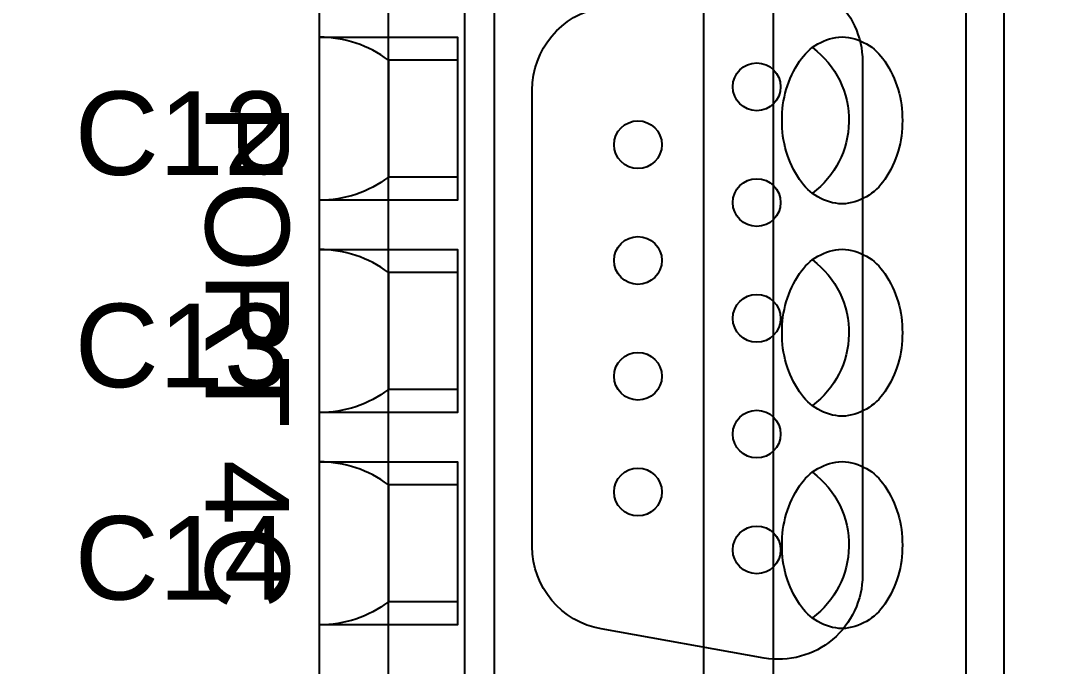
# Model space of a CAD drawing. Extents: x 1 to 23.7, y 0.2 to 17.
# Drawn here: x 19.208 to 20.173, y 2.806 to 3.414 of the extents above; entities that cross this region are included whole.
import ezdxf

# ---------------------------------------------------------------- set-up
doc = ezdxf.new("R2010")
doc.units = 0
doc.header["$MEASUREMENT"] = 0
for name, color, linetype in [('2_01__0-__EMPTY', 7, 'CONTINUOUS'), ('2_02__A0__EIA-232_EIA-485', 7, 'CONTINUOUS'), ('2_03__1-___4__DI__4__DO__S', 7, 'CONTINUOUS'), ('2_04__B-___4__DI__4__DO__F', 7, 'CONTINUOUS'), ('2_05__C-___4__DI__3__DO', 7, 'CONTINUOUS'), ('2_06__2X___8__DO__STD_FORM', 7, 'CONTINUOUS'), ('2_07__2A___8__DO__STD_FORM', 7, 'CONTINUOUS'), ('2_08__2B___8__DO__STD__6__', 7, 'CONTINUOUS'), ('2_09__2C___8__DO__STD__2__', 7, 'CONTINUOUS'), ('2_10__3-___8__DI', 7, 'CONTINUOUS'), ('2_11__D-___14__DI', 7, 'CONTINUOUS'), ('2_12__5-___8__AI', 7, 'CONTINUOUS'), ('2_13__6-___4__AI__4__AO', 7, 'CONTINUOUS'), ('6_00_____DWG', 7, 'CONTINUOUS')]:
    doc.layers.add(name, color=color, linetype=linetype)
doc.styles.add('ARIAL', font='arial.ttf')

msp = doc.modelspace()

# ---------------------------------------------------------------- linework, layer by layer
at = {"layer": '2_01__0-__EMPTY'}
msp.add_lwpolyline([(19.55457, 3.75374), (19.55457, 2.78851, 0.414214), (19.58445, 2.75863), (19.59957, 2.75863), (19.59957, 2.51863), (19.58445, 2.51863, 0.414214), (19.55457, 2.48874), (19.55457, 2.13101, 0.414973), (19.58445, 2.10113), (20.10468, 2.10113, 0.414973), (20.13457, 2.13101), (20.13457, 2.48874, 0.414214), (20.10468, 2.51863), (20.08957, 2.51863), (20.08957, 2.75863), (20.10468, 2.75863, 0.414214), (20.13457, 2.78851), (20.13457, 3.75374, 0.414214)], format="xyb", dxfattribs=at)
at = {"layer": '2_02__A0__EIA-232_EIA-485'}
msp.add_lwpolyline([(20.00123, 3.37584), (20.00123, 2.89159, -0.46318), (19.90875, 2.81367), (19.75527, 2.84112, -0.363045), (19.69021, 2.91866), (19.69021, 3.34876, -0.360245), (19.75521, 3.42668), (19.90875, 3.45375, -0.463312)], format="xyb", close=True, dxfattribs=at)
for centre in [(19.90162, 3.35182), (19.78981, 3.29729), (19.90162, 3.24277), (19.78981, 3.18824), (19.90162, 3.13371), (19.78981, 3.07918), (19.90162, 3.02466), (19.78981, 2.97013), (19.90162, 2.9156)]:
    msp.add_circle(centre, 0.0225, dxfattribs=at)
at = {"layer": '2_03__1-___4__DI__4__DO__S'}
msp.add_lwpolyline([(20.09857, 4.02173), (20.09857, 2.42173), (19.48986, 2.42173), (19.48986, 4.02173)], close=True, dxfattribs=at)
for points in [[(19.6266, 4.02173), (19.6266, 2.42173)], [(19.65444, 4.02173), (19.65444, 2.42173)], [(19.85154, 4.02173), (19.85154, 2.42173)], [(19.91697, 4.02174), (19.91697, 2.42174)], [(19.48986, 3.3985), (19.61993, 3.3985), (19.61993, 3.24496), (19.48986, 3.24496)], [(19.5548, 3.37685), (19.5548, 3.26661)], [(19.48986, 3.1985), (19.61993, 3.1985), (19.61993, 3.04496), (19.48986, 3.04496)], [(19.5548, 3.17685), (19.5548, 3.06661)], [(19.48986, 2.9985), (19.61993, 2.9985), (19.61993, 2.84496), (19.48986, 2.84496)], [(19.5548, 2.97685), (19.5548, 2.86661)]]:
    msp.add_lwpolyline(points, dxfattribs=at)
for points in [[(19.61993, 3.37685), (19.5548, 3.37685, 0.162853), (19.48986, 3.3985, 1.944453)], [(19.95406, 3.38882, -0.001746), (19.95419, 3.38868, -0.240907), (19.98843, 3.31858, -0.231198), (19.95419, 3.25164, -0.005828), (19.95426, 3.25135)], [(19.61993, 3.26661), (19.5548, 3.26661, -0.162853), (19.48986, 3.24496, -1.944453)], [(19.61993, 3.17685), (19.5548, 3.17685, 0.162853), (19.48986, 3.1985, 1.944453)], [(19.95406, 3.18882, -0.001746), (19.95419, 3.18868, -0.240907), (19.98843, 3.11858, -0.231198), (19.95419, 3.05164, -0.005828), (19.95426, 3.05135)], [(19.61993, 3.06661), (19.5548, 3.06661, -0.162853), (19.48986, 3.04496, -1.944453)], [(19.61993, 2.97685), (19.5548, 2.97685, 0.162853), (19.48986, 2.9985, 1.944453)], [(19.95406, 2.98882, -0.001746), (19.95419, 2.98868, -0.240907), (19.98843, 2.91858, -0.231198), (19.95419, 2.85164, -0.005828), (19.95426, 2.85135)], [(19.61993, 2.86661), (19.5548, 2.86661, -0.162853), (19.48986, 2.84496, -1.944453)]]:
    msp.add_lwpolyline(points, format="xyb", dxfattribs=at)
for points in [[(19.98209, 3.3989, -0.244062), (20.02215, 3.37584, -0.154167), (20.03874, 3.32016, -0.154167), (20.02215, 3.26448, -0.236767), (19.98209, 3.24142, -0.24406), (19.94204, 3.26448, -0.154167), (19.92545, 3.32016, -0.154167), (19.94204, 3.37584, -0.244061)], [(19.98209, 3.1989, -0.244062), (20.02215, 3.17584, -0.154167), (20.03874, 3.12016, -0.154167), (20.02215, 3.06448, -0.236767), (19.98209, 3.04142, -0.24406), (19.94204, 3.06448, -0.154167), (19.92545, 3.12016, -0.154167), (19.94204, 3.17584, -0.244061)], [(19.98209, 2.9989, -0.244062), (20.02215, 2.97584, -0.154167), (20.03874, 2.92016, -0.154167), (20.02215, 2.86448, -0.236767), (19.98209, 2.84142, -0.24406), (19.94204, 2.86448, -0.154167), (19.92545, 2.92016, -0.154167), (19.94204, 2.97584, -0.244061)]]:
    msp.add_lwpolyline(points, format="xyb", close=True, dxfattribs=at)
at = {"layer": '2_04__B-___4__DI__4__DO__F'}
msp.add_lwpolyline([(20.09857, 4.02173), (20.09857, 2.42173), (19.48986, 2.42173), (19.48986, 4.02173)], close=True, dxfattribs=at)
for points in [[(19.6266, 4.02173), (19.6266, 2.42173)], [(19.65444, 4.02173), (19.65444, 2.42173)], [(19.85154, 4.02173), (19.85154, 2.42173)], [(19.91697, 4.02174), (19.91697, 2.42174)], [(19.48986, 3.3985), (19.61993, 3.3985), (19.61993, 3.24496), (19.48986, 3.24496)], [(19.5548, 3.37685), (19.5548, 3.26661)], [(19.48986, 3.1985), (19.61993, 3.1985), (19.61993, 3.04496), (19.48986, 3.04496)], [(19.5548, 3.17685), (19.5548, 3.06661)], [(19.48986, 2.9985), (19.61993, 2.9985), (19.61993, 2.84496), (19.48986, 2.84496)], [(19.5548, 2.97685), (19.5548, 2.86661)]]:
    msp.add_lwpolyline(points, dxfattribs=at)
for points in [[(19.61993, 3.37685), (19.5548, 3.37685, 0.162853), (19.48986, 3.3985, 1.944453)], [(19.95406, 3.38882, -0.001746), (19.95419, 3.38868, -0.240907), (19.98843, 3.31858, -0.231198), (19.95419, 3.25164, -0.005828), (19.95426, 3.25135)], [(19.61993, 3.26661), (19.5548, 3.26661, -0.162853), (19.48986, 3.24496, -1.944453)], [(19.61993, 3.17685), (19.5548, 3.17685, 0.162853), (19.48986, 3.1985, 1.944453)], [(19.95406, 3.18882, -0.001746), (19.95419, 3.18868, -0.240907), (19.98843, 3.11858, -0.231198), (19.95419, 3.05164, -0.005828), (19.95426, 3.05135)], [(19.61993, 3.06661), (19.5548, 3.06661, -0.162853), (19.48986, 3.04496, -1.944453)], [(19.61993, 2.97685), (19.5548, 2.97685, 0.162853), (19.48986, 2.9985, 1.944453)], [(19.95406, 2.98882, -0.001746), (19.95419, 2.98868, -0.240907), (19.98843, 2.91858, -0.231198), (19.95419, 2.85164, -0.005828), (19.95426, 2.85135)], [(19.61993, 2.86661), (19.5548, 2.86661, -0.162853), (19.48986, 2.84496, -1.944453)]]:
    msp.add_lwpolyline(points, format="xyb", dxfattribs=at)
for points in [[(19.98209, 3.3989, -0.244062), (20.02215, 3.37584, -0.154167), (20.03874, 3.32016, -0.154167), (20.02215, 3.26448, -0.236767), (19.98209, 3.24142, -0.24406), (19.94204, 3.26448, -0.154167), (19.92545, 3.32016, -0.154167), (19.94204, 3.37584, -0.244061)], [(19.98209, 3.1989, -0.244062), (20.02215, 3.17584, -0.154167), (20.03874, 3.12016, -0.154167), (20.02215, 3.06448, -0.236767), (19.98209, 3.04142, -0.24406), (19.94204, 3.06448, -0.154167), (19.92545, 3.12016, -0.154167), (19.94204, 3.17584, -0.244061)], [(19.98209, 2.9989, -0.244062), (20.02215, 2.97584, -0.154167), (20.03874, 2.92016, -0.154167), (20.02215, 2.86448, -0.236767), (19.98209, 2.84142, -0.24406), (19.94204, 2.86448, -0.154167), (19.92545, 2.92016, -0.154167), (19.94204, 2.97584, -0.244061)]]:
    msp.add_lwpolyline(points, format="xyb", close=True, dxfattribs=at)
at = {"layer": '2_05__C-___4__DI__3__DO'}
msp.add_lwpolyline([(20.09857, 4.02173), (20.09857, 2.42173), (19.48986, 2.42173), (19.48986, 4.02173)], close=True, dxfattribs=at)
for points in [[(19.6266, 4.02173), (19.6266, 2.42173)], [(19.65444, 4.02173), (19.65444, 2.42173)], [(19.85154, 4.02173), (19.85154, 2.42173)], [(19.91697, 4.02174), (19.91697, 2.42174)], [(19.48986, 3.3985), (19.61993, 3.3985), (19.61993, 3.24496), (19.48986, 3.24496)], [(19.5548, 3.37685), (19.5548, 3.26661)], [(19.48986, 3.1985), (19.61993, 3.1985), (19.61993, 3.04496), (19.48986, 3.04496)], [(19.5548, 3.17685), (19.5548, 3.06661)], [(19.48986, 2.9985), (19.61993, 2.9985), (19.61993, 2.84496), (19.48986, 2.84496)], [(19.5548, 2.97685), (19.5548, 2.86661)]]:
    msp.add_lwpolyline(points, dxfattribs=at)
for points in [[(19.61993, 3.37685), (19.5548, 3.37685, 0.162853), (19.48986, 3.3985, 1.944453)], [(19.95406, 3.38882, -0.001746), (19.95419, 3.38868, -0.240907), (19.98843, 3.31858, -0.231198), (19.95419, 3.25164, -0.005828), (19.95426, 3.25135)], [(19.61993, 3.26661), (19.5548, 3.26661, -0.162853), (19.48986, 3.24496, -1.944453)], [(19.61993, 3.17685), (19.5548, 3.17685, 0.162853), (19.48986, 3.1985, 1.944453)], [(19.95406, 3.18882, -0.001746), (19.95419, 3.18868, -0.240907), (19.98843, 3.11858, -0.231198), (19.95419, 3.05164, -0.005828), (19.95426, 3.05135)], [(19.61993, 3.06661), (19.5548, 3.06661, -0.162853), (19.48986, 3.04496, -1.944453)], [(19.61993, 2.97685), (19.5548, 2.97685, 0.162853), (19.48986, 2.9985, 1.944453)], [(19.95406, 2.98882, -0.001746), (19.95419, 2.98868, -0.240907), (19.98843, 2.91858, -0.231198), (19.95419, 2.85164, -0.005828), (19.95426, 2.85135)], [(19.61993, 2.86661), (19.5548, 2.86661, -0.162853), (19.48986, 2.84496, -1.944453)]]:
    msp.add_lwpolyline(points, format="xyb", dxfattribs=at)
for points in [[(19.98209, 3.3989, -0.244062), (20.02215, 3.37584, -0.154167), (20.03874, 3.32016, -0.154167), (20.02215, 3.26448, -0.236767), (19.98209, 3.24142, -0.24406), (19.94204, 3.26448, -0.154167), (19.92545, 3.32016, -0.154167), (19.94204, 3.37584, -0.244061)], [(19.98209, 3.1989, -0.244062), (20.02215, 3.17584, -0.154167), (20.03874, 3.12016, -0.154167), (20.02215, 3.06448, -0.236767), (19.98209, 3.04142, -0.24406), (19.94204, 3.06448, -0.154167), (19.92545, 3.12016, -0.154167), (19.94204, 3.17584, -0.244061)], [(19.98209, 2.9989, -0.244062), (20.02215, 2.97584, -0.154167), (20.03874, 2.92016, -0.154167), (20.02215, 2.86448, -0.236767), (19.98209, 2.84142, -0.24406), (19.94204, 2.86448, -0.154167), (19.92545, 2.92016, -0.154167), (19.94204, 2.97584, -0.244061)]]:
    msp.add_lwpolyline(points, format="xyb", close=True, dxfattribs=at)
at = {"layer": '2_06__2X___8__DO__STD_FORM'}
msp.add_lwpolyline([(20.09857, 4.02173), (20.09857, 2.42173), (19.48986, 2.42173), (19.48986, 4.02173)], close=True, dxfattribs=at)
for points in [[(19.6266, 4.02173), (19.6266, 2.42173)], [(19.65444, 4.02173), (19.65444, 2.42173)], [(19.85154, 4.02173), (19.85154, 2.42173)], [(19.91697, 4.02174), (19.91697, 2.42174)], [(19.48986, 3.3985), (19.61993, 3.3985), (19.61993, 3.24496), (19.48986, 3.24496)], [(19.5548, 3.37685), (19.5548, 3.26661)], [(19.48986, 3.1985), (19.61993, 3.1985), (19.61993, 3.04496), (19.48986, 3.04496)], [(19.5548, 3.17685), (19.5548, 3.06661)], [(19.48986, 2.9985), (19.61993, 2.9985), (19.61993, 2.84496), (19.48986, 2.84496)], [(19.5548, 2.97685), (19.5548, 2.86661)]]:
    msp.add_lwpolyline(points, dxfattribs=at)
for points in [[(19.61993, 3.37685), (19.5548, 3.37685, 0.162853), (19.48986, 3.3985, 1.944453)], [(19.95406, 3.38882, -0.001746), (19.95419, 3.38868, -0.240907), (19.98843, 3.31858, -0.231198), (19.95419, 3.25164, -0.005828), (19.95426, 3.25135)], [(19.61993, 3.26661), (19.5548, 3.26661, -0.162853), (19.48986, 3.24496, -1.944453)], [(19.61993, 3.17685), (19.5548, 3.17685, 0.162853), (19.48986, 3.1985, 1.944453)], [(19.95406, 3.18882, -0.001746), (19.95419, 3.18868, -0.240907), (19.98843, 3.11858, -0.231198), (19.95419, 3.05164, -0.005828), (19.95426, 3.05135)], [(19.61993, 3.06661), (19.5548, 3.06661, -0.162853), (19.48986, 3.04496, -1.944453)], [(19.61993, 2.97685), (19.5548, 2.97685, 0.162853), (19.48986, 2.9985, 1.944453)], [(19.95406, 2.98882, -0.001746), (19.95419, 2.98868, -0.240907), (19.98843, 2.91858, -0.231198), (19.95419, 2.85164, -0.005828), (19.95426, 2.85135)], [(19.61993, 2.86661), (19.5548, 2.86661, -0.162853), (19.48986, 2.84496, -1.944453)]]:
    msp.add_lwpolyline(points, format="xyb", dxfattribs=at)
for points in [[(19.98209, 3.3989, -0.244062), (20.02215, 3.37584, -0.154167), (20.03874, 3.32016, -0.154167), (20.02215, 3.26448, -0.236767), (19.98209, 3.24142, -0.24406), (19.94204, 3.26448, -0.154167), (19.92545, 3.32016, -0.154167), (19.94204, 3.37584, -0.244061)], [(19.98209, 3.1989, -0.244062), (20.02215, 3.17584, -0.154167), (20.03874, 3.12016, -0.154167), (20.02215, 3.06448, -0.236767), (19.98209, 3.04142, -0.24406), (19.94204, 3.06448, -0.154167), (19.92545, 3.12016, -0.154167), (19.94204, 3.17584, -0.244061)], [(19.98209, 2.9989, -0.244062), (20.02215, 2.97584, -0.154167), (20.03874, 2.92016, -0.154167), (20.02215, 2.86448, -0.236767), (19.98209, 2.84142, -0.24406), (19.94204, 2.86448, -0.154167), (19.92545, 2.92016, -0.154167), (19.94204, 2.97584, -0.244061)]]:
    msp.add_lwpolyline(points, format="xyb", close=True, dxfattribs=at)
at = {"layer": '2_07__2A___8__DO__STD_FORM'}
msp.add_lwpolyline([(20.09857, 4.02173), (20.09857, 2.42173), (19.48986, 2.42173), (19.48986, 4.02173)], close=True, dxfattribs=at)
for points in [[(19.6266, 4.02173), (19.6266, 2.42173)], [(19.65444, 4.02173), (19.65444, 2.42173)], [(19.85154, 4.02173), (19.85154, 2.42173)], [(19.91697, 4.02174), (19.91697, 2.42174)], [(19.48986, 3.3985), (19.61993, 3.3985), (19.61993, 3.24496), (19.48986, 3.24496)], [(19.5548, 3.37685), (19.5548, 3.26661)], [(19.48986, 3.1985), (19.61993, 3.1985), (19.61993, 3.04496), (19.48986, 3.04496)], [(19.5548, 3.17685), (19.5548, 3.06661)], [(19.48986, 2.9985), (19.61993, 2.9985), (19.61993, 2.84496), (19.48986, 2.84496)], [(19.5548, 2.97685), (19.5548, 2.86661)]]:
    msp.add_lwpolyline(points, dxfattribs=at)
for points in [[(19.61993, 3.37685), (19.5548, 3.37685, 0.162853), (19.48986, 3.3985, 1.944453)], [(19.95406, 3.38882, -0.001746), (19.95419, 3.38868, -0.240907), (19.98843, 3.31858, -0.231198), (19.95419, 3.25164, -0.005828), (19.95426, 3.25135)], [(19.61993, 3.26661), (19.5548, 3.26661, -0.162853), (19.48986, 3.24496, -1.944453)], [(19.61993, 3.17685), (19.5548, 3.17685, 0.162853), (19.48986, 3.1985, 1.944453)], [(19.95406, 3.18882, -0.001746), (19.95419, 3.18868, -0.240907), (19.98843, 3.11858, -0.231198), (19.95419, 3.05164, -0.005828), (19.95426, 3.05135)], [(19.61993, 3.06661), (19.5548, 3.06661, -0.162853), (19.48986, 3.04496, -1.944453)], [(19.61993, 2.97685), (19.5548, 2.97685, 0.162853), (19.48986, 2.9985, 1.944453)], [(19.95406, 2.98882, -0.001746), (19.95419, 2.98868, -0.240907), (19.98843, 2.91858, -0.231198), (19.95419, 2.85164, -0.005828), (19.95426, 2.85135)], [(19.61993, 2.86661), (19.5548, 2.86661, -0.162853), (19.48986, 2.84496, -1.944453)]]:
    msp.add_lwpolyline(points, format="xyb", dxfattribs=at)
for points in [[(19.98209, 3.3989, -0.244062), (20.02215, 3.37584, -0.154167), (20.03874, 3.32016, -0.154167), (20.02215, 3.26448, -0.236767), (19.98209, 3.24142, -0.24406), (19.94204, 3.26448, -0.154167), (19.92545, 3.32016, -0.154167), (19.94204, 3.37584, -0.244061)], [(19.98209, 3.1989, -0.244062), (20.02215, 3.17584, -0.154167), (20.03874, 3.12016, -0.154167), (20.02215, 3.06448, -0.236767), (19.98209, 3.04142, -0.24406), (19.94204, 3.06448, -0.154167), (19.92545, 3.12016, -0.154167), (19.94204, 3.17584, -0.244061)], [(19.98209, 2.9989, -0.244062), (20.02215, 2.97584, -0.154167), (20.03874, 2.92016, -0.154167), (20.02215, 2.86448, -0.236767), (19.98209, 2.84142, -0.24406), (19.94204, 2.86448, -0.154167), (19.92545, 2.92016, -0.154167), (19.94204, 2.97584, -0.244061)]]:
    msp.add_lwpolyline(points, format="xyb", close=True, dxfattribs=at)
at = {"layer": '2_08__2B___8__DO__STD__6__'}
msp.add_lwpolyline([(20.09857, 4.02173), (20.09857, 2.42173), (19.48986, 2.42173), (19.48986, 4.02173)], close=True, dxfattribs=at)
for points in [[(19.6266, 4.02173), (19.6266, 2.42173)], [(19.65444, 4.02173), (19.65444, 2.42173)], [(19.85154, 4.02173), (19.85154, 2.42173)], [(19.91697, 4.02174), (19.91697, 2.42174)], [(19.48986, 3.3985), (19.61993, 3.3985), (19.61993, 3.24496), (19.48986, 3.24496)], [(19.5548, 3.37685), (19.5548, 3.26661)], [(19.48986, 3.1985), (19.61993, 3.1985), (19.61993, 3.04496), (19.48986, 3.04496)], [(19.5548, 3.17685), (19.5548, 3.06661)], [(19.48986, 2.9985), (19.61993, 2.9985), (19.61993, 2.84496), (19.48986, 2.84496)], [(19.5548, 2.97685), (19.5548, 2.86661)]]:
    msp.add_lwpolyline(points, dxfattribs=at)
for points in [[(19.61993, 3.37685), (19.5548, 3.37685, 0.162853), (19.48986, 3.3985, 1.944453)], [(19.95406, 3.38882, -0.001746), (19.95419, 3.38868, -0.240907), (19.98843, 3.31858, -0.231198), (19.95419, 3.25164, -0.005828), (19.95426, 3.25135)], [(19.61993, 3.26661), (19.5548, 3.26661, -0.162853), (19.48986, 3.24496, -1.944453)], [(19.61993, 3.17685), (19.5548, 3.17685, 0.162853), (19.48986, 3.1985, 1.944453)], [(19.95406, 3.18882, -0.001746), (19.95419, 3.18868, -0.240907), (19.98843, 3.11858, -0.231198), (19.95419, 3.05164, -0.005828), (19.95426, 3.05135)], [(19.61993, 3.06661), (19.5548, 3.06661, -0.162853), (19.48986, 3.04496, -1.944453)], [(19.61993, 2.97685), (19.5548, 2.97685, 0.162853), (19.48986, 2.9985, 1.944453)], [(19.95406, 2.98882, -0.001746), (19.95419, 2.98868, -0.240907), (19.98843, 2.91858, -0.231198), (19.95419, 2.85164, -0.005828), (19.95426, 2.85135)], [(19.61993, 2.86661), (19.5548, 2.86661, -0.162853), (19.48986, 2.84496, -1.944453)]]:
    msp.add_lwpolyline(points, format="xyb", dxfattribs=at)
for points in [[(19.98209, 3.3989, -0.244062), (20.02215, 3.37584, -0.154167), (20.03874, 3.32016, -0.154167), (20.02215, 3.26448, -0.236767), (19.98209, 3.24142, -0.24406), (19.94204, 3.26448, -0.154167), (19.92545, 3.32016, -0.154167), (19.94204, 3.37584, -0.244061)], [(19.98209, 3.1989, -0.244062), (20.02215, 3.17584, -0.154167), (20.03874, 3.12016, -0.154167), (20.02215, 3.06448, -0.236767), (19.98209, 3.04142, -0.24406), (19.94204, 3.06448, -0.154167), (19.92545, 3.12016, -0.154167), (19.94204, 3.17584, -0.244061)], [(19.98209, 2.9989, -0.244062), (20.02215, 2.97584, -0.154167), (20.03874, 2.92016, -0.154167), (20.02215, 2.86448, -0.236767), (19.98209, 2.84142, -0.24406), (19.94204, 2.86448, -0.154167), (19.92545, 2.92016, -0.154167), (19.94204, 2.97584, -0.244061)]]:
    msp.add_lwpolyline(points, format="xyb", close=True, dxfattribs=at)
at = {"layer": '2_09__2C___8__DO__STD__2__'}
msp.add_lwpolyline([(20.09857, 4.02173), (20.09857, 2.42173), (19.48986, 2.42173), (19.48986, 4.02173)], close=True, dxfattribs=at)
for points in [[(19.6266, 4.02173), (19.6266, 2.42173)], [(19.65444, 4.02173), (19.65444, 2.42173)], [(19.85154, 4.02173), (19.85154, 2.42173)], [(19.91697, 4.02174), (19.91697, 2.42174)], [(19.48986, 3.3985), (19.61993, 3.3985), (19.61993, 3.24496), (19.48986, 3.24496)], [(19.5548, 3.37685), (19.5548, 3.26661)], [(19.48986, 3.1985), (19.61993, 3.1985), (19.61993, 3.04496), (19.48986, 3.04496)], [(19.5548, 3.17685), (19.5548, 3.06661)], [(19.48986, 2.9985), (19.61993, 2.9985), (19.61993, 2.84496), (19.48986, 2.84496)], [(19.5548, 2.97685), (19.5548, 2.86661)]]:
    msp.add_lwpolyline(points, dxfattribs=at)
for points in [[(19.61993, 3.37685), (19.5548, 3.37685, 0.162853), (19.48986, 3.3985, 1.944453)], [(19.95406, 3.38882, -0.001746), (19.95419, 3.38868, -0.240907), (19.98843, 3.31858, -0.231198), (19.95419, 3.25164, -0.005828), (19.95426, 3.25135)], [(19.61993, 3.26661), (19.5548, 3.26661, -0.162853), (19.48986, 3.24496, -1.944453)], [(19.61993, 3.17685), (19.5548, 3.17685, 0.162853), (19.48986, 3.1985, 1.944453)], [(19.95406, 3.18882, -0.001746), (19.95419, 3.18868, -0.240907), (19.98843, 3.11858, -0.231198), (19.95419, 3.05164, -0.005828), (19.95426, 3.05135)], [(19.61993, 3.06661), (19.5548, 3.06661, -0.162853), (19.48986, 3.04496, -1.944453)], [(19.61993, 2.97685), (19.5548, 2.97685, 0.162853), (19.48986, 2.9985, 1.944453)], [(19.95406, 2.98882, -0.001746), (19.95419, 2.98868, -0.240907), (19.98843, 2.91858, -0.231198), (19.95419, 2.85164, -0.005828), (19.95426, 2.85135)], [(19.61993, 2.86661), (19.5548, 2.86661, -0.162853), (19.48986, 2.84496, -1.944453)]]:
    msp.add_lwpolyline(points, format="xyb", dxfattribs=at)
for points in [[(19.98209, 3.3989, -0.244062), (20.02215, 3.37584, -0.154167), (20.03874, 3.32016, -0.154167), (20.02215, 3.26448, -0.236767), (19.98209, 3.24142, -0.24406), (19.94204, 3.26448, -0.154167), (19.92545, 3.32016, -0.154167), (19.94204, 3.37584, -0.244061)], [(19.98209, 3.1989, -0.244062), (20.02215, 3.17584, -0.154167), (20.03874, 3.12016, -0.154167), (20.02215, 3.06448, -0.236767), (19.98209, 3.04142, -0.24406), (19.94204, 3.06448, -0.154167), (19.92545, 3.12016, -0.154167), (19.94204, 3.17584, -0.244061)], [(19.98209, 2.9989, -0.244062), (20.02215, 2.97584, -0.154167), (20.03874, 2.92016, -0.154167), (20.02215, 2.86448, -0.236767), (19.98209, 2.84142, -0.24406), (19.94204, 2.86448, -0.154167), (19.92545, 2.92016, -0.154167), (19.94204, 2.97584, -0.244061)]]:
    msp.add_lwpolyline(points, format="xyb", close=True, dxfattribs=at)
at = {"layer": '2_10__3-___8__DI'}
msp.add_lwpolyline([(20.09857, 4.02173), (20.09857, 2.42173), (19.48986, 2.42173), (19.48986, 4.02173)], close=True, dxfattribs=at)
for points in [[(19.6266, 4.02173), (19.6266, 2.42173)], [(19.65444, 4.02173), (19.65444, 2.42173)], [(19.85154, 4.02173), (19.85154, 2.42173)], [(19.91697, 4.02174), (19.91697, 2.42174)], [(19.48986, 3.3985), (19.61993, 3.3985), (19.61993, 3.24496), (19.48986, 3.24496)], [(19.5548, 3.37685), (19.5548, 3.26661)], [(19.48986, 3.1985), (19.61993, 3.1985), (19.61993, 3.04496), (19.48986, 3.04496)], [(19.5548, 3.17685), (19.5548, 3.06661)], [(19.48986, 2.9985), (19.61993, 2.9985), (19.61993, 2.84496), (19.48986, 2.84496)], [(19.5548, 2.97685), (19.5548, 2.86661)]]:
    msp.add_lwpolyline(points, dxfattribs=at)
for points in [[(19.61993, 3.37685), (19.5548, 3.37685, 0.162853), (19.48986, 3.3985, 1.944453)], [(19.95406, 3.38882, -0.001746), (19.95419, 3.38868, -0.240907), (19.98843, 3.31858, -0.231198), (19.95419, 3.25164, -0.005828), (19.95426, 3.25135)], [(19.61993, 3.26661), (19.5548, 3.26661, -0.162853), (19.48986, 3.24496, -1.944453)], [(19.61993, 3.17685), (19.5548, 3.17685, 0.162853), (19.48986, 3.1985, 1.944453)], [(19.95406, 3.18882, -0.001746), (19.95419, 3.18868, -0.240907), (19.98843, 3.11858, -0.231198), (19.95419, 3.05164, -0.005828), (19.95426, 3.05135)], [(19.61993, 3.06661), (19.5548, 3.06661, -0.162853), (19.48986, 3.04496, -1.944453)], [(19.61993, 2.97685), (19.5548, 2.97685, 0.162853), (19.48986, 2.9985, 1.944453)], [(19.95406, 2.98882, -0.001746), (19.95419, 2.98868, -0.240907), (19.98843, 2.91858, -0.231198), (19.95419, 2.85164, -0.005828), (19.95426, 2.85135)], [(19.61993, 2.86661), (19.5548, 2.86661, -0.162853), (19.48986, 2.84496, -1.944453)]]:
    msp.add_lwpolyline(points, format="xyb", dxfattribs=at)
for points in [[(19.98209, 3.3989, -0.244062), (20.02215, 3.37584, -0.154167), (20.03874, 3.32016, -0.154167), (20.02215, 3.26448, -0.236767), (19.98209, 3.24142, -0.24406), (19.94204, 3.26448, -0.154167), (19.92545, 3.32016, -0.154167), (19.94204, 3.37584, -0.244061)], [(19.98209, 3.1989, -0.244062), (20.02215, 3.17584, -0.154167), (20.03874, 3.12016, -0.154167), (20.02215, 3.06448, -0.236767), (19.98209, 3.04142, -0.24406), (19.94204, 3.06448, -0.154167), (19.92545, 3.12016, -0.154167), (19.94204, 3.17584, -0.244061)], [(19.98209, 2.9989, -0.244062), (20.02215, 2.97584, -0.154167), (20.03874, 2.92016, -0.154167), (20.02215, 2.86448, -0.236767), (19.98209, 2.84142, -0.24406), (19.94204, 2.86448, -0.154167), (19.92545, 2.92016, -0.154167), (19.94204, 2.97584, -0.244061)]]:
    msp.add_lwpolyline(points, format="xyb", close=True, dxfattribs=at)
at = {"layer": '2_11__D-___14__DI'}
msp.add_lwpolyline([(20.09857, 4.02173), (20.09857, 2.42173), (19.48986, 2.42173), (19.48986, 4.02173)], close=True, dxfattribs=at)
for points in [[(19.6266, 4.02173), (19.6266, 2.42173)], [(19.65444, 4.02173), (19.65444, 2.42173)], [(19.85154, 4.02173), (19.85154, 2.42173)], [(19.91697, 4.02174), (19.91697, 2.42174)], [(19.48986, 3.3985), (19.61993, 3.3985), (19.61993, 3.24496), (19.48986, 3.24496)], [(19.5548, 3.37685), (19.5548, 3.26661)], [(19.48986, 3.1985), (19.61993, 3.1985), (19.61993, 3.04496), (19.48986, 3.04496)], [(19.5548, 3.17685), (19.5548, 3.06661)], [(19.48986, 2.9985), (19.61993, 2.9985), (19.61993, 2.84496), (19.48986, 2.84496)], [(19.5548, 2.97685), (19.5548, 2.86661)]]:
    msp.add_lwpolyline(points, dxfattribs=at)
for points in [[(19.61993, 3.37685), (19.5548, 3.37685, 0.162853), (19.48986, 3.3985, 1.944453)], [(19.95406, 3.38882, -0.001746), (19.95419, 3.38868, -0.240907), (19.98843, 3.31858, -0.231198), (19.95419, 3.25164, -0.005828), (19.95426, 3.25135)], [(19.61993, 3.26661), (19.5548, 3.26661, -0.162853), (19.48986, 3.24496, -1.944453)], [(19.61993, 3.17685), (19.5548, 3.17685, 0.162853), (19.48986, 3.1985, 1.944453)], [(19.95406, 3.18882, -0.001746), (19.95419, 3.18868, -0.240907), (19.98843, 3.11858, -0.231198), (19.95419, 3.05164, -0.005828), (19.95426, 3.05135)], [(19.61993, 3.06661), (19.5548, 3.06661, -0.162853), (19.48986, 3.04496, -1.944453)], [(19.61993, 2.97685), (19.5548, 2.97685, 0.162853), (19.48986, 2.9985, 1.944453)], [(19.95406, 2.98882, -0.001746), (19.95419, 2.98868, -0.240907), (19.98843, 2.91858, -0.231198), (19.95419, 2.85164, -0.005828), (19.95426, 2.85135)], [(19.61993, 2.86661), (19.5548, 2.86661, -0.162853), (19.48986, 2.84496, -1.944453)]]:
    msp.add_lwpolyline(points, format="xyb", dxfattribs=at)
for points in [[(19.98209, 3.3989, -0.244062), (20.02215, 3.37584, -0.154167), (20.03874, 3.32016, -0.154167), (20.02215, 3.26448, -0.236767), (19.98209, 3.24142, -0.24406), (19.94204, 3.26448, -0.154167), (19.92545, 3.32016, -0.154167), (19.94204, 3.37584, -0.244061)], [(19.98209, 3.1989, -0.244062), (20.02215, 3.17584, -0.154167), (20.03874, 3.12016, -0.154167), (20.02215, 3.06448, -0.236767), (19.98209, 3.04142, -0.24406), (19.94204, 3.06448, -0.154167), (19.92545, 3.12016, -0.154167), (19.94204, 3.17584, -0.244061)], [(19.98209, 2.9989, -0.244062), (20.02215, 2.97584, -0.154167), (20.03874, 2.92016, -0.154167), (20.02215, 2.86448, -0.236767), (19.98209, 2.84142, -0.24406), (19.94204, 2.86448, -0.154167), (19.92545, 2.92016, -0.154167), (19.94204, 2.97584, -0.244061)]]:
    msp.add_lwpolyline(points, format="xyb", close=True, dxfattribs=at)
at = {"layer": '2_12__5-___8__AI'}
msp.add_lwpolyline([(20.09857, 4.02173), (20.09857, 2.42173), (19.48986, 2.42173), (19.48986, 4.02173)], close=True, dxfattribs=at)
for points in [[(19.6266, 4.02173), (19.6266, 2.42173)], [(19.65444, 4.02173), (19.65444, 2.42173)], [(19.85154, 4.02173), (19.85154, 2.42173)], [(19.91697, 4.02174), (19.91697, 2.42174)], [(19.48986, 3.3985), (19.61993, 3.3985), (19.61993, 3.24496), (19.48986, 3.24496)], [(19.5548, 3.37685), (19.5548, 3.26661)], [(19.48986, 3.1985), (19.61993, 3.1985), (19.61993, 3.04496), (19.48986, 3.04496)], [(19.5548, 3.17685), (19.5548, 3.06661)], [(19.48986, 2.9985), (19.61993, 2.9985), (19.61993, 2.84496), (19.48986, 2.84496)], [(19.5548, 2.97685), (19.5548, 2.86661)]]:
    msp.add_lwpolyline(points, dxfattribs=at)
for points in [[(19.61993, 3.37685), (19.5548, 3.37685, 0.162853), (19.48986, 3.3985, 1.944453)], [(19.95406, 3.38882, -0.001746), (19.95419, 3.38868, -0.240907), (19.98843, 3.31858, -0.231198), (19.95419, 3.25164, -0.005828), (19.95426, 3.25135)], [(19.61993, 3.26661), (19.5548, 3.26661, -0.162853), (19.48986, 3.24496, -1.944453)], [(19.61993, 3.17685), (19.5548, 3.17685, 0.162853), (19.48986, 3.1985, 1.944453)], [(19.95406, 3.18882, -0.001746), (19.95419, 3.18868, -0.240907), (19.98843, 3.11858, -0.231198), (19.95419, 3.05164, -0.005828), (19.95426, 3.05135)], [(19.61993, 3.06661), (19.5548, 3.06661, -0.162853), (19.48986, 3.04496, -1.944453)], [(19.61993, 2.97685), (19.5548, 2.97685, 0.162853), (19.48986, 2.9985, 1.944453)], [(19.95406, 2.98882, -0.001746), (19.95419, 2.98868, -0.240907), (19.98843, 2.91858, -0.231198), (19.95419, 2.85164, -0.005828), (19.95426, 2.85135)], [(19.61993, 2.86661), (19.5548, 2.86661, -0.162853), (19.48986, 2.84496, -1.944453)]]:
    msp.add_lwpolyline(points, format="xyb", dxfattribs=at)
for points in [[(19.98209, 3.3989, -0.244062), (20.02215, 3.37584, -0.154167), (20.03874, 3.32016, -0.154167), (20.02215, 3.26448, -0.236767), (19.98209, 3.24142, -0.24406), (19.94204, 3.26448, -0.154167), (19.92545, 3.32016, -0.154167), (19.94204, 3.37584, -0.244061)], [(19.98209, 3.1989, -0.244062), (20.02215, 3.17584, -0.154167), (20.03874, 3.12016, -0.154167), (20.02215, 3.06448, -0.236767), (19.98209, 3.04142, -0.24406), (19.94204, 3.06448, -0.154167), (19.92545, 3.12016, -0.154167), (19.94204, 3.17584, -0.244061)], [(19.98209, 2.9989, -0.244062), (20.02215, 2.97584, -0.154167), (20.03874, 2.92016, -0.154167), (20.02215, 2.86448, -0.236767), (19.98209, 2.84142, -0.24406), (19.94204, 2.86448, -0.154167), (19.92545, 2.92016, -0.154167), (19.94204, 2.97584, -0.244061)]]:
    msp.add_lwpolyline(points, format="xyb", close=True, dxfattribs=at)
at = {"layer": '2_13__6-___4__AI__4__AO'}
msp.add_lwpolyline([(20.09857, 4.02173), (20.09857, 2.42173), (19.48986, 2.42173), (19.48986, 4.02173)], close=True, dxfattribs=at)
for points in [[(19.6266, 4.02173), (19.6266, 2.42173)], [(19.65444, 4.02173), (19.65444, 2.42173)], [(19.85154, 4.02173), (19.85154, 2.42173)], [(19.91697, 4.02174), (19.91697, 2.42174)], [(19.48986, 3.3985), (19.61993, 3.3985), (19.61993, 3.24496), (19.48986, 3.24496)], [(19.5548, 3.37685), (19.5548, 3.26661)], [(19.48986, 3.1985), (19.61993, 3.1985), (19.61993, 3.04496), (19.48986, 3.04496)], [(19.5548, 3.17685), (19.5548, 3.06661)], [(19.48986, 2.9985), (19.61993, 2.9985), (19.61993, 2.84496), (19.48986, 2.84496)], [(19.5548, 2.97685), (19.5548, 2.86661)]]:
    msp.add_lwpolyline(points, dxfattribs=at)
for points in [[(19.61993, 3.37685), (19.5548, 3.37685, 0.162853), (19.48986, 3.3985, 1.944453)], [(19.95406, 3.38882, -0.001746), (19.95419, 3.38868, -0.240907), (19.98843, 3.31858, -0.231198), (19.95419, 3.25164, -0.005828), (19.95426, 3.25135)], [(19.61993, 3.26661), (19.5548, 3.26661, -0.162853), (19.48986, 3.24496, -1.944453)], [(19.61993, 3.17685), (19.5548, 3.17685, 0.162853), (19.48986, 3.1985, 1.944453)], [(19.95406, 3.18882, -0.001746), (19.95419, 3.18868, -0.240907), (19.98843, 3.11858, -0.231198), (19.95419, 3.05164, -0.005828), (19.95426, 3.05135)], [(19.61993, 3.06661), (19.5548, 3.06661, -0.162853), (19.48986, 3.04496, -1.944453)], [(19.61993, 2.97685), (19.5548, 2.97685, 0.162853), (19.48986, 2.9985, 1.944453)], [(19.95406, 2.98882, -0.001746), (19.95419, 2.98868, -0.240907), (19.98843, 2.91858, -0.231198), (19.95419, 2.85164, -0.005828), (19.95426, 2.85135)], [(19.61993, 2.86661), (19.5548, 2.86661, -0.162853), (19.48986, 2.84496, -1.944453)]]:
    msp.add_lwpolyline(points, format="xyb", dxfattribs=at)
for points in [[(19.98209, 3.3989, -0.244062), (20.02215, 3.37584, -0.154167), (20.03874, 3.32016, -0.154167), (20.02215, 3.26448, -0.236767), (19.98209, 3.24142, -0.24406), (19.94204, 3.26448, -0.154167), (19.92545, 3.32016, -0.154167), (19.94204, 3.37584, -0.244061)], [(19.98209, 3.1989, -0.244062), (20.02215, 3.17584, -0.154167), (20.03874, 3.12016, -0.154167), (20.02215, 3.06448, -0.236767), (19.98209, 3.04142, -0.24406), (19.94204, 3.06448, -0.154167), (19.92545, 3.12016, -0.154167), (19.94204, 3.17584, -0.244061)], [(19.98209, 2.9989, -0.244062), (20.02215, 2.97584, -0.154167), (20.03874, 2.92016, -0.154167), (20.02215, 2.86448, -0.236767), (19.98209, 2.84142, -0.24406), (19.94204, 2.86448, -0.154167), (19.92545, 2.92016, -0.154167), (19.94204, 2.97584, -0.244061)]]:
    msp.add_lwpolyline(points, format="xyb", close=True, dxfattribs=at)
at = {"layer": '6_00_____DWG'}
msp.add_lwpolyline([(23, 6.8335), (23, 2.16814, -0.414214), (22.92126, 2.0894), (22.83268, 2.0894, 0.414214), (22.71457, 1.97129), (22.71457, 1.88271, -0.414213), (22.63583, 1.80397), (16.08071, 1.80397, -0.414213), (16.00197, 1.88271), (16.00197, 1.97129, 0.414213), (15.88386, 2.0894), (15.79528, 2.0894, -0.414213), (15.71654, 2.16814, -0.000001), (15.71654, 6.8335, -0.414214), (15.79528, 6.91224), (15.88386, 6.91224, 0.414214), (16.00197, 7.03035), (16.00197, 7.11893, -0.414214), (16.08071, 7.19767), (22.63583, 7.19767, -0.414213), (22.71457, 7.11893), (22.71457, 7.03035, 0.414213), (22.83268, 6.91224), (22.92126, 6.91224, -0.414213)], format="xyb", close=True, dxfattribs=at)

# ---------------------------------------------------------------- texts
at = {"layer": '2_01__0-__EMPTY', "style": 'ARIAL'}
for s, p in [('C12', (19.25932, 3.2688)), ('C13', (19.25932, 3.06885)), ('C14', (19.25932, 2.86879))]:
    msp.add_text(s, height=0.078667, dxfattribs=at).set_placement(p)
at = {"layer": '2_02__A0__EIA-232_EIA-485', "style": 'ARIAL'}
msp.add_text('PORT 4C', height=0.078667, rotation=270, dxfattribs=at).set_placement((19.3827, 3.336))
at = {"layer": '2_03__1-___4__DI__4__DO__S', "style": 'ARIAL'}
for s, p in [('C12', (19.25932, 3.2688)), ('C13', (19.25932, 3.06885)), ('C14', (19.25932, 2.86879))]:
    msp.add_text(s, height=0.078667, dxfattribs=at).set_placement(p)
at = {"layer": '2_04__B-___4__DI__4__DO__F', "style": 'ARIAL'}
for s, p in [('C12', (19.25932, 3.2688)), ('C13', (19.25932, 3.06885)), ('C14', (19.25932, 2.86879))]:
    msp.add_text(s, height=0.078667, dxfattribs=at).set_placement(p)
at = {"layer": '2_05__C-___4__DI__3__DO', "style": 'ARIAL'}
for s, p in [('C12', (19.25932, 3.2688)), ('C13', (19.25932, 3.06885)), ('C14', (19.25932, 2.86879))]:
    msp.add_text(s, height=0.078667, dxfattribs=at).set_placement(p)
at = {"layer": '2_06__2X___8__DO__STD_FORM', "style": 'ARIAL'}
for s, p in [('C12', (19.25932, 3.2688)), ('C13', (19.25932, 3.06885)), ('C14', (19.25932, 2.86879))]:
    msp.add_text(s, height=0.078667, dxfattribs=at).set_placement(p)
at = {"layer": '2_07__2A___8__DO__STD_FORM', "style": 'ARIAL'}
for s, p in [('C12', (19.25932, 3.2688)), ('C13', (19.25932, 3.06885)), ('C14', (19.25932, 2.86879))]:
    msp.add_text(s, height=0.078667, dxfattribs=at).set_placement(p)
at = {"layer": '2_08__2B___8__DO__STD__6__', "style": 'ARIAL'}
for s, p in [('C12', (19.25932, 3.2688)), ('C13', (19.25932, 3.06885)), ('C14', (19.25932, 2.86879))]:
    msp.add_text(s, height=0.078667, dxfattribs=at).set_placement(p)
at = {"layer": '2_09__2C___8__DO__STD__2__', "style": 'ARIAL'}
for s, p in [('C12', (19.25932, 3.2688)), ('C13', (19.25932, 3.06885)), ('C14', (19.25932, 2.86879))]:
    msp.add_text(s, height=0.078667, dxfattribs=at).set_placement(p)
at = {"layer": '2_10__3-___8__DI', "style": 'ARIAL'}
for s, p in [('C12', (19.25932, 3.2688)), ('C13', (19.25932, 3.06885)), ('C14', (19.25932, 2.86879))]:
    msp.add_text(s, height=0.078667, dxfattribs=at).set_placement(p)
at = {"layer": '2_11__D-___14__DI', "style": 'ARIAL'}
for s, p in [('C12', (19.25932, 3.2688)), ('C13', (19.25932, 3.06885)), ('C14', (19.25932, 2.86879))]:
    msp.add_text(s, height=0.078667, dxfattribs=at).set_placement(p)
at = {"layer": '2_12__5-___8__AI', "style": 'ARIAL'}
for s, p in [('C12', (19.25932, 3.2688)), ('C13', (19.25932, 3.06885)), ('C14', (19.25932, 2.86879))]:
    msp.add_text(s, height=0.078667, dxfattribs=at).set_placement(p)
at = {"layer": '2_13__6-___4__AI__4__AO', "style": 'ARIAL'}
for s, p in [('C12', (19.25932, 3.2688)), ('C13', (19.25932, 3.06885)), ('C14', (19.25932, 2.86879))]:
    msp.add_text(s, height=0.078667, dxfattribs=at).set_placement(p)

doc.saveas('drawing.dxf')
